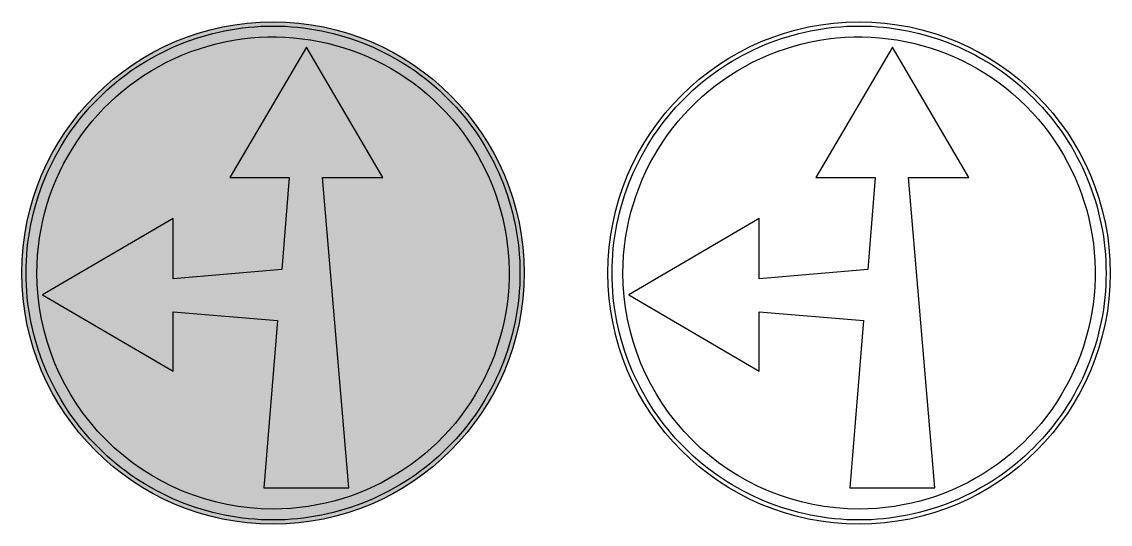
# Model space of a CAD drawing. Extents: x -700 to 600, y 2 to 602.
import ezdxf

# ---------------------------------------------------------------- set-up
doc = ezdxf.new("R2010")
doc.units = 0
doc.header["$MEASUREMENT"] = 0

msp = doc.modelspace()

# ---------------------------------------------------------------- hatches: boundary and pattern name
h = msp.add_hatch(color=5)
edge = h.paths.add_edge_path()
edge.add_arc((-400, 301.88809), 299.9999100000001, 90, 270, ccw=False)
edge.add_arc((-400, 301.88809), 299.99991, -90, 90, ccw=False)
edge = h.paths.add_edge_path(flags=16)
edge.add_arc((-400.0003103870446, 301.8878696128209), 294.9996896129842, 179.9999746757867, 270.0000602843606, ccw=False)
edge.add_arc((-400.0002203871791, 301.8882203871792), 294.9997796129032, 89.99995719571302, 180.0000428042869, ccw=False)
edge.add_arc((-399.9997796128209, 301.8882203871792), 294.9997796129032, -4.2804286977116135e-05, 90.00004280428698, ccw=False)
edge.add_arc((-399.9996896129554, 301.8878696128209), 294.9996896129842, -90.00006028436059, 2.5324213311250787e-05, ccw=False)
edge = h.paths.add_edge_path(flags=0)
edge.add_arc((-400.0003106750523, 301.8878893247983), 281.9996893249694, 179.9999775133725, 270.0000631219465, ccw=False)
edge.add_arc((-400.0011378834412, 301.8885225038835), 281.9988621170428, 45.00004879149998, 180.0001061609507, ccw=False)
edge.add_arc((-400.0008502877947, 301.8875479035829), 281.9993479048648, -89.99982724108281, 45.000230128368, ccw=False)
h.paths.add_polyline_path([(-389.555, 306.082), (-519.27, 295.083), (-519.27, 367.08), (-675.1328, 275.811), (-519.27, 184.542), (-519.27, 255.428), (-394.533, 245.225), (-410.9, 45.1221), (-309.49, 45.1221), (-340.924, 415.838), (-268.926, 415.838), (-360.195, 571.7), (-451.463, 415.838), (-380.578, 415.838)], flags=0)
h = msp.add_hatch(color=7)
edge = h.paths.add_edge_path()
edge.add_arc((-400.0003103870446, 301.8878696128209), 294.9996896129842, 179.9999746757867, 270.0000602843606, ccw=False)
edge.add_arc((-400.0002203871791, 301.8882203871792), 294.9997796129032, 89.99995719571302, 180.0000428042869, ccw=False)
edge.add_arc((-399.9997796128209, 301.8882203871792), 294.9997796129032, -4.2804286977116135e-05, 90.00004280428698, ccw=False)
edge.add_arc((-399.9996896129554, 301.8878696128209), 294.9996896129842, -90.00006028436059, 2.5324213311250787e-05, ccw=False)
edge = h.paths.add_edge_path(flags=16)
edge.add_arc((-400.0003106750523, 301.8878893247983), 281.9996893249694, 179.9999775133725, 270.0000631219465, ccw=False)
edge.add_arc((-400.0011378834412, 301.8885225038835), 281.9988621170428, 45.00004879149998, 180.0001061609507, ccw=False)
edge.add_arc((-400.0008502877947, 301.8875479035829), 281.9993479048648, -89.99982724108281, 45.000230128368, ccw=False)
h.paths.add_polyline_path([(-389.555, 306.082), (-519.27, 295.083), (-519.27, 367.08), (-675.1328, 275.811), (-519.27, 184.542), (-519.27, 255.428), (-394.533, 245.225), (-410.9, 45.1221), (-309.49, 45.1221), (-340.924, 415.838), (-268.926, 415.838), (-360.195, 571.7), (-451.463, 415.838), (-380.578, 415.838)], flags=0)

# ---------------------------------------------------------------- linework, layer by layer
at = {"color": 5}
msp.add_lwpolyline([(-400, 1.88818, -1), (-400, 601.888, -1)], format="xyb", close=True, dxfattribs=at)
for points in [[(300, 1.88818, -1), (300, 601.888, -1)], [(-400, 6.88818, -0.414214), (-695, 301.888, -0.414214), (-400, 596.888, -0.414214), (-105, 301.888, -0.414214)], [(300, 6.88818, -0.414214), (5, 301.888, -0.414214), (300, 596.888, -0.414214), (595, 301.888, -0.414214)], [(-400, 19.8882, -0.414214), (-682, 301.888, -0.668179), (-200.598, 501.292, -0.668179)], [(300, 19.8882, -0.414214), (18, 301.888, -0.668179), (499.402, 501.292, -0.668179)]]:
    msp.add_lwpolyline(points, format="xyb", close=True)
for points in [[(-389.555, 306.082), (-519.27, 295.083), (-519.27, 367.08), (-675.1328, 275.811), (-519.27, 184.542), (-519.27, 255.428), (-394.533, 245.225), (-410.9, 45.1221), (-309.49, 45.1221), (-340.924, 415.838), (-268.926, 415.838), (-360.195, 571.7), (-451.463, 415.838), (-380.578, 415.838)], [(310.445, 306.082), (180.73, 295.083), (180.73, 367.08), (24.8672, 275.811), (180.73, 184.542), (180.73, 255.428), (305.467, 245.225), (289.1, 45.1221), (390.51, 45.1221), (359.076, 415.838), (431.074, 415.838), (339.805, 571.7), (248.537, 415.838), (319.422, 415.838)]]:
    msp.add_lwpolyline(points, close=True)

doc.saveas('drawing.dxf')
